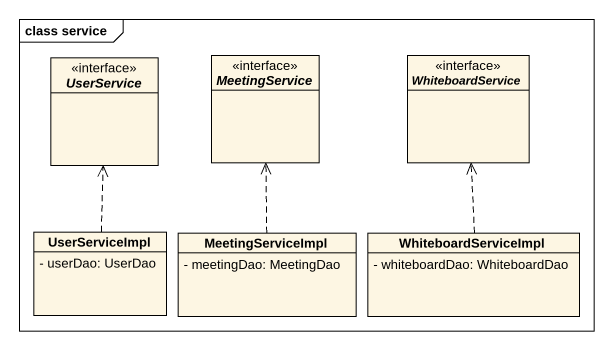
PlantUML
@startuml
mainframe class service
hide circle
hide empty members
skinparam classAttributeIconSize 0
interface UserService
interface MeetingService
interface WhiteboardService
class UserServiceImpl {
  - userDao: UserDao
}
class MeetingServiceImpl {
  - meetingDao: MeetingDao
}
class WhiteboardServiceImpl {
  - whiteboardDao: WhiteboardDao
}
UserServiceImpl .up.> UserService
MeetingServiceImpl .up.> MeetingService
WhiteboardServiceImpl .up.> WhiteboardService
@enduml
